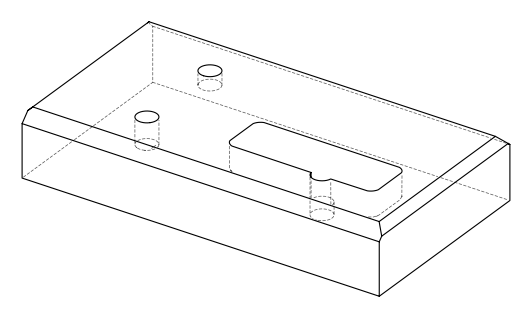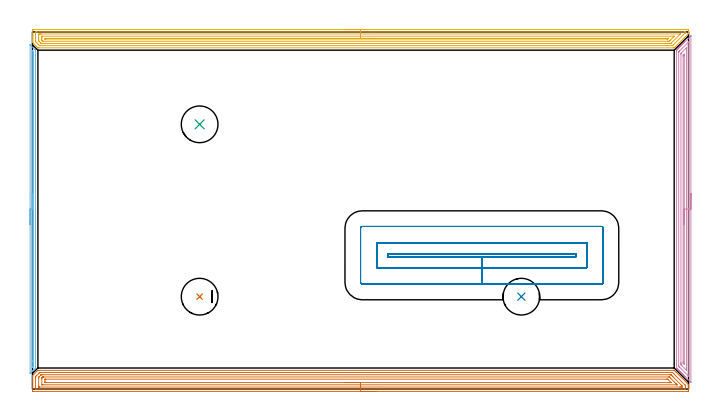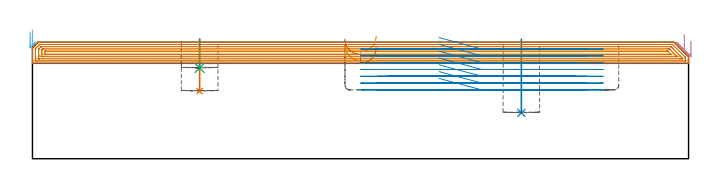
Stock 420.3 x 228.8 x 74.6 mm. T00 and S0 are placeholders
(PLAN: 8 operations, 2 tool changes, 58.7 min)
(1 INDEXABLE_INSERT_DRILL_BLIND_HOLE_FROM_SOLID | STEP1POCKET | NXT0302_018 | 0.13 min | 13442 mm3)
(2 INDEXABLE_INSERT_DRILL_BLIND_HOLE_FROM_SOLID_1 | STEP1POCKET_1 | NXT0302_018 | 0.19 min | 19464 mm3)
(3 INDEXABLE_INSERT_DRILL_BLIND_HOLE_FROM_SOLID_2 | STEP1POCKET_2 | NXT0302_018 | 0.08 min | 7027 mm3)
(4 AREA_MILL | FG_CHAMFER_SURFACE | UGT0205_001 | 7 min | 9678 mm3)
(5 AREA_MILL_1 | FG_CHAMFER_SURFACE_1 | UGT0205_001 | 16.82 min | 28406 mm3)
(6 AREA_MILL_2 | FG_CHAMFER_SURFACE_2 | UGT0205_001 | 3.47 min | 1289 mm3)
(7 AREA_MILL_3 | FG_CHAMFER_SURFACE_3 | UGT0205_001 | 16.95 min | 37831 mm3)
(8 MILL_RECTANGULAR_POCKET | POCKET_RECTANGULAR_STRAIGHT | UGT0201_095 | Follow Part, ap 5, ae 75% | 14.08 min | 292642 mm3)
(TOOL NXT0302_018 | Index. Insert Drill 23.5mm [880-D2350L25-03] | D23.5 PA176 FL71 Z2)
(TOOL UGT0205_001 | Chamfer Mill 20 x 3 x 45 deg. | D20 FL50 Z2)
(TOOL UGT0201_095 | End mill 20 mm | D20 R3 FL38 Z4)
(OP 1 INDEXABLE_INSERT_DRILL_BLIND_HOLE_FROM_SOLID)
G17 G21 G94 G90
T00 M6
G54
G17 G0 G90 X107.1 Y59.2 S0 M3
G43 Z84.6 H1
G94 G81 G98 Z43.3 F250. R76.6
G80
M5
M2
(OP 2 INDEXABLE_INSERT_DRILL_BLIND_HOLE_FROM_SOLID_1)
G17 G21 G94 G90
T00 M6
G54
G17 G0 G90 X313.2 Y59.2 S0 M3
G43 Z84.6 H1
G94 G81 G98 Z29.4 F250. R76.6
G80
M5
M2
(OP 3 INDEXABLE_INSERT_DRILL_BLIND_HOLE_FROM_SOLID_2)
G17 G21 G94 G90
T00 M6
G54
G17 G0 G90 X107.1 Y169.6 S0 M3
G43 Z84.6 H1
G94 G81 G98 Z58.1 F250. R76.6
G80
M5
M2
(OP 4 AREA_MILL)
G17 G21 G94 G90
T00 M6
G54
G17 G0 G90 X421.8 Y125.3 S1061 M3
G43 Z84.6 H0
Z75.4
G94 G1 Y125.262 Z74.528 F250.
Y125.148 Z73.663
Y124.959 Z72.812
Y124.697 Z71.98
Y124.363 Z71.174
Y123.96 Z70.4
Y123.492 Z69.664
Y122.96 Z68.972
Y122.371 Z68.329
Y121.728 Z67.74
Y121.036 Z67.208
Y120.3 Z66.74
Y119.526 Z66.337
Y118.72 Z66.003
Y117.888 Z65.741
Y117.037 Z65.552
Y116.172 Z65.438
Y115.3 Z65.4
Y4.529
X421.793 Y4.328 Z65.404
X421.792 Y4.319 Z65.405
X421.771 Y4.328 Z65.426
X421.313 Y4.787 Z65.887
X421.211 Y4.888 Z65.987
X421.176 Y4.923 Z66.023
X417.943 Y8.156 Z69.254
X417.899 Y8.2 Z69.3
X417.69 Y8.41 Z69.509
X417.646 Y8.453 Z69.552
X417.601 Y8.498 Z69.598
X417.394 Y8.706 Z69.805
X417.349 Y8.75 Z69.849
X417.303 Y8.796 Z69.896
X417.097 Y9.002 Z70.102
X417.051 Y9.047 Z70.146
X417.005 Y9.094 Z70.194
X416.801 Y9.299 Z70.398
X416.754 Y9.344 Z70.443
X416.707 Y9.392 Z70.492
X416.505 Y9.595 Z70.694
X416.457 Y9.641 Z70.74
X416.41 Y9.69 Z70.789
X416.208 Y9.891 Z70.991
X416.16 Y9.939 Z71.037
X416.112 Y9.988 Z71.087
X415.912 Y10.187 Z71.287
X415.863 Y10.236 Z71.334
X415.814 Y10.286 Z71.385
X415.616 Y10.484 Z71.583
X415.566 Y10.533 Z71.631
X415.516 Y10.584 Z71.683
X415.32 Y10.78 Z71.879
X415.269 Y10.83 Z71.928
X415.218 Y10.882 Z71.981
X415.023 Y11.076 Z72.176
X414.972 Y11.127 Z72.225
X414.92 Y11.18 Z72.279
X414.727 Y11.373 Z72.472
X414.675 Y11.424 Z72.522
X414.622 Y11.477 Z72.577
X414.431 Y11.669 Z72.768
X414.378 Y11.721 Z72.819
X414.324 Y11.775 Z72.875
X414.134 Y11.965 Z73.065
X414.08 Y12.018 Z73.116
X414.026 Y12.073 Z73.173
X413.838 Y12.261 Z73.361
X413.783 Y12.315 Z73.413
X413.728 Y12.371 Z73.471
X413.542 Y12.558 Z73.657
X413.486 Y12.612 Z73.71
X413.43 Y12.669 Z73.769
X413.246 Y12.854 Z73.953
X413.189 Y12.909 Z74.008
X413.132 Y12.967 Z74.066
X413.01 Y13.089 Z74.188
X412.728 Y13.372 Z74.469
X412.605 Y13.497 Z74.591
X412.6 Y13.861 Z74.6
Y216.739
X412.605 Y217.103 Z74.591
X412.726 Y217.228 Z74.471
X413.189 Y217.691 Z74.008
X413.246 Y217.746 Z73.953
X413.43 Y217.931 Z73.768
X413.486 Y217.988 Z73.71
X413.542 Y218.042 Z73.657
X413.728 Y218.229 Z73.471
X413.783 Y218.285 Z73.413
X413.838 Y218.339 Z73.361
X414.026 Y218.527 Z73.173
X414.08 Y218.582 Z73.116
X414.134 Y218.635 Z73.065
X414.324 Y218.825 Z72.875
X414.378 Y218.879 Z72.819
X414.431 Y218.931 Z72.768
X414.622 Y219.123 Z72.577
X414.675 Y219.176 Z72.522
X414.727 Y219.228 Z72.472
X414.92 Y219.421 Z72.279
X414.972 Y219.473 Z72.225
X415.023 Y219.524 Z72.176
X415.218 Y219.718 Z71.981
X415.269 Y219.77 Z71.928
X415.32 Y219.82 Z71.879
X415.516 Y220.016 Z71.683
X415.566 Y220.067 Z71.631
X415.616 Y220.116 Z71.583
X415.814 Y220.314 Z71.385
X415.863 Y220.364 Z71.334
X415.912 Y220.413 Z71.287
X416.112 Y220.612 Z71.087
X416.16 Y220.662 Z71.037
X416.208 Y220.709 Z70.991
X416.41 Y220.91 Z70.789
X416.457 Y220.959 Z70.74
X416.505 Y221.005 Z70.694
X416.707 Y221.208 Z70.492
X416.754 Y221.256 Z70.443
X416.801 Y221.302 Z70.398
X417.005 Y221.506 Z70.194
X417.051 Y221.553 Z70.146
X417.097 Y221.598 Z70.102
X417.303 Y221.804 Z69.896
X417.349 Y221.85 Z69.849
X417.394 Y221.894 Z69.805
X417.601 Y222.102 Z69.598
X417.646 Y222.147 Z69.552
X417.69 Y222.19 Z69.509
X417.899 Y222.4 Z69.3
X417.943 Y222.444 Z69.254
X421.211 Y225.712 Z65.987
X421.313 Y225.813 Z65.887
X421.474 Y225.975 Z65.725
X421.656 Y226.158 Z65.541
X421.775 Y226.273 Z65.422
X421.794 Y226.283 Z65.403
X421.799 Y226.273 Z65.399
X421.8 Y226.071 Z65.4
Y115.3
X420.386 Z66.814
Y8.432
X420.384 Y8.365 Z66.816
X420.379 Y8.233 Z66.821
X420.375 Y8.184 Z66.825
X420.36 Y8.197 Z66.84
X420.32 Y8.233 Z66.88
X420.051 Y8.498 Z67.149
X414.69 Y13.861 Z72.51
X414.08 Y14.481 Z73.12
X414.021 Y14.56 Z73.179
X414.016 Y14.688 Z73.184
X414.015 Y14.755 Z73.185
Y215.846
X414.016 Y215.91 Z73.184
X414.021 Y215.977 Z73.179
X414.03 Y216.068 Z73.17
X414.08 Y216.124 Z73.12
X414.385 Y216.434 Z72.815
X414.689 Y216.739 Z72.511
X420.186 Y222.236 Z67.014
X420.32 Y222.368 Z66.88
X420.366 Y222.409 Z66.834
X420.375 Y222.416 Z66.825
X420.379 Y222.388 Z66.821
X420.383 Y222.301 Z66.817
X420.385 Y222.168 Z66.815
X420.386 Y222.102 Z66.814
Y115.3
X418.972 Z68.228
X418.971 Y12.967 Z68.229
X418.97 Y12.533 Z68.23
X418.966 Y12.073 Z68.234
X418.965 Y12.049 Z68.235
X418.932 Y12.073 Z68.268
X418.537 Y12.464 Z68.663
X416.245 Y14.755 Z70.955
X415.863 Y15.138 Z71.337
X415.61 Y15.397 Z71.59
X415.484 Y15.528 Z71.716
X415.435 Y15.591 Z71.765
X415.434 Y15.648 Z71.766
X415.43 Y16.082 Z71.77
X415.429 Y16.542 Z71.771
X415.428 Y16.978 Z71.772
X415.429 Y214.493 Z71.771
X415.432 Y214.952 Z71.768
X415.435 Y215.005 Z71.765
X415.438 Y215.027 Z71.762
X415.457 Y215.049 Z71.743
X415.523 Y215.121 Z71.677
X415.608 Y215.208 Z71.592
X415.863 Y215.464 Z71.337
X418.537 Y218.138 Z68.663
X418.926 Y218.527 Z68.274
X418.942 Y218.541 Z68.258
X418.952 Y218.547 Z68.248
X418.963 Y218.552 Z68.237
X418.966 Y218.543 Z68.234
X418.968 Y218.527 Z68.232
X418.971 Y218.277 Z68.229
Y218.091
X418.972 Y115.3 Z68.228
X417.557 Z69.643
Y16.542
X417.556 Y16.19 Z69.644
X417.553 Y16.015 Z69.647
X417.551 Y15.929 Z69.649
X417.546 Y15.914 Z69.654
X417.516 Y15.943 Z69.684
X416.909 Y16.542 Z70.291
X416.861 Y16.597 Z70.339
X416.85 Y16.612 Z70.35
X416.848 Y16.631 Z70.352
X416.843 Y17.347 Z70.357
Y17.436
Y213.253
X416.847 Y213.965 Z70.353
X416.85 Y213.988 Z70.35
X416.861 Y214.003 Z70.339
X416.909 Y214.058 Z70.291
X417.12 Y214.267 Z70.08
X417.282 Y214.423 Z69.918
X417.55 Y214.677 Z69.65
X417.557 Y214.147 Z69.643
Y214.058
Y115.3
Y114.428 Z69.681
Y113.564 Z69.795
Y112.712 Z69.983
Y111.88 Z70.246
Y111.074 Z70.58
Y110.3 Z70.982
Y109.564 Z71.451
Y108.872 Z71.982
Y108.229 Z72.572
Y107.64 Z73.215
Y107.109 Z73.907
Y106.64 Z74.643
Y106.237 Z75.416
Y105.903 Z76.222
Y105.641 Z77.054
Y105.452 Z77.906
Y105.338 Z78.771
Y105.3 Z79.643
G0 Z84.6
M5
M2
(OP 5 AREA_MILL_1)
G17 G21 G94 G90
T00 M6
G54
G17 G0 G90 X200.15 Y230.3 S1061 M3
G43 Z84.6 H0
Z72.9
G94 G1 X200.188 Z72.028 F250.
X200.302 Z71.164
X200.491 Z70.312
X200.753 Z69.48
X201.087 Z68.674
X201.49 Z67.9
X201.958 Z67.164
X202.49 Z66.472
X203.079 Z65.829
X203.722 Z65.24
X204.414 Z64.709
X205.15 Z64.24
X205.924 Z63.837
X206.73 Z63.503
X207.562 Z63.241
X208.414 Z63.052
X209.278 Z62.938
X210.15 Z62.9
X419.68
X419.861 Y230.299 Z62.901
X420.298 Y230.291 Z62.905
X420.3 Y230.116 Z63.081
Y228.885 Z64.31
Y227.799 Z65.399
X420.276 Y227.776 Z65.424
X420.056 Y227.554 Z65.642
X419.68 Y227.179 Z66.02
X411.628 Y219.128 Z74.072
X411.23 Y218.729 Z74.468
X411.103 Y218.605 Z74.591
X410.744 Y218.6 Z74.6
X4.194
X3.505 Y218.603 Z74.588
X3.425 Y218.673 Z74.523
X0.174 Y221.925 Z71.273
X0.039 Y222.057 Z71.133
X0.01 Y222.097 Z71.093
X0. Y222.133 Z71.056
Y222.528 Z70.672
Y222.874 Z70.326
Y223.563 Z69.632
Y224.795 Z68.402
Y225.337 Z67.858
Y225.953 Z67.243
X0.001 Y230.044 Z63.153
X0.01 Y230.292 Z62.906
X0.258 Y230.299 Z62.899
X210.15 Y230.3 Z62.9
Y228.886 Z64.314
X417.892
X418.29 Y228.885 Z64.315
X418.292 Y228.488 Z64.712
X418.283 Y228.245 Z64.955
X418.046 Y227.998 Z65.202
X417.97 Y227.921 Z65.279
X410.744 Y220.694 Z72.506
X410.401 Y220.356 Z72.844
X410.054 Y220.015 Z73.185
X409.852 Y220.014 Z73.186
X5.089
X4.547 Y220.015 Z73.185
X4.195 Y220.359 Z72.841
X3.648 Y220.902 Z72.298
X3.301 Y221.249 Z71.951
X2.761 Y221.789 Z71.411
X2.407 Y222.143 Z71.057
X2.145 Y222.413 Z70.787
X2.016 Y222.546 Z70.654
X2.01 Y222.676 Z70.524
X2.002 Y223.078 Z70.122
X2.001 Y223.563 Z69.637
X2. Y223.967 Z69.233
Y227.515 Z65.685
X2.001 Y227.998 Z65.202
X2.003 Y228.4 Z64.8
X2.01 Y228.885 Z64.315
X2.406 Y228.886 Z64.314
X210.15
Y227.472 Z65.728
X414.849 Y227.471 Z65.729
X414.934 Y227.47 Z65.73
X415.028 Y227.467 Z65.733
X415.049 Y227.465 Z65.735
X415.048 Y227.459 Z65.741
X415.024 Y227.428 Z65.772
X414.992 Y227.392 Z65.808
X414.961 Y227.36 Z65.84
X409.174 Y221.574 Z71.626
X409.1 Y221.503 Z71.697
X409.038 Y221.448 Z71.752
X409.021 Y221.435 Z71.765
X409.002 Y221.433 Z71.767
X408.957 Y221.431 Z71.769
X408.427 Y221.429 Z71.771
X408.064 Y221.428 Z71.772
X6.345 Y221.429 Z71.771
X5.982 Y221.431 Z71.769
X5.619 Y221.435 Z71.765
X5.575 Y221.436 Z71.764
X5.551 Y221.456 Z71.744
X5.5 Y221.502 Z71.698
X5.402 Y221.598 Z71.602
X5.21 Y221.789 Z71.411
X4.195 Y222.807 Z70.393
X4.014 Y222.997 Z70.203
X4.005 Y223.37 Z69.83
X4.002 Y223.563 Z69.637
X4. Y223.756 Z69.444
Y224.45 Z68.75
Y225.337 Z67.863
Y226.417 Z66.783
X4.004 Y227.111 Z66.089
X4.007 Y227.297 Z65.903
X4.022 Y227.464 Z65.736
X4.195 Y227.467 Z65.733
X4.726 Y227.47 Z65.73
X5.088 Y227.471 Z65.729
X5.618 Y227.472 Z65.728
X210.15
Y226.057 Z67.143
X410.744
X410.915 Y226.055 Z67.145
X411.169 Y226.051 Z67.149
X411.055 Y225.916 Z67.284
X410.891 Y225.745 Z67.455
X410.744 Y225.594 Z67.606
X408.714 Y223.563 Z69.637
X408.389 Y223.241 Z69.959
X408.064 Y222.923 Z70.277
X407.975 Y222.85 Z70.35
X407.891 Y222.848 Z70.352
X407.17 Y222.843 Z70.357
X407.002
X6.875
X6.706 Y222.844 Z70.356
X6.633 Y222.847 Z70.353
X6.618 Y222.849 Z70.351
X6.575 Y222.886 Z70.314
X6.492 Y222.963 Z70.237
X6.376 Y223.081 Z70.119
X6.321 Y223.14 Z70.06
X6.006 Y223.539 Z69.661
X6.004 Y223.563 Z69.637
X6. Y224.432 Z68.768
Y225.319 Z67.881
X6.001 Y225.771 Z67.429
X6.003 Y225.988 Z67.212
X6.006 Y226.042 Z67.158
X6.01 Y226.05 Z67.15
X6.017 Y226.053 Z67.147
X6.046 Y226.055 Z67.145
X6.15 Y226.057 Z67.143
X210.15
Y224.643 Z68.557
X407.07
X407.17 Y224.642 Z68.558
X407.286 Y224.639 Z68.561
X407.322 Y224.637 Z68.563
X407.325 Y224.635 Z68.565
X407.312 Y224.618 Z68.582
X407.275 Y224.575 Z68.625
X407.248 Y224.547 Z68.653
X407.152 Y224.45 Z68.75
X406.972 Y224.28 Z68.92
X406.956 Y224.266 Z68.934
X406.899 Y224.263 Z68.937
X406.796 Y224.259 Z68.941
X406.666 Y224.257 Z68.943
X406.471
X8.662 Y224.258 Z68.942
X8.468 Y224.259 Z68.941
X8.079 Y224.264 Z68.936
X8.009 Y224.272 Z68.928
X8.006 Y224.299 Z68.901
X8.003 Y224.356 Z68.844
Y224.45 Z68.75
X8.008 Y224.614 Z68.586
X8.009 Y224.629 Z68.571
X8.041 Y224.636 Z68.564
X8.143 Y224.64 Z68.56
X8.273 Y224.642 Z68.558
X8.468 Y224.643 Z68.557
X8.662
X210.15
X211.022 Z68.595
X211.886 Z68.709
X212.738 Z68.898
X213.57 Z69.16
X214.376 Z69.494
X215.15 Z69.897
X215.886 Z70.365
X216.578 Z70.896
X217.221 Z71.486
X217.81 Z72.129
X218.342 Z72.821
X218.81 Z73.557
X219.213 Z74.331
X219.547 Z75.137
X219.809 Z75.969
X219.998 Z76.82
X220.112 Z77.685
X220.15 Z78.557
G0 Z84.6
M5
M2
(OP 6 AREA_MILL_2)
G17 G21 G94 G90
T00 M6
G54
G17 G0 G90 X-1.5 Y105.3 S1061 M3
G43 Z84.6 H0
Z81.1
G94 G1 Y105.338 Z80.228 F250.
Y105.452 Z79.363
Y105.641 Z78.512
Y105.903 Z77.68
Y106.237 Z76.874
Y106.64 Z76.1
Y107.109 Z75.364
Y107.64 Z74.672
Y108.229 Z74.029
Y108.872 Z73.44
Y109.564 Z72.908
Y110.3 Z72.44
Y111.074 Z72.037
Y111.88 Z71.703
Y112.712 Z71.441
Y113.564 Z71.252
Y114.428 Z71.138
Y115.3 Z71.1
Y220.593
X-1.498 Y220.595 Z71.102
X-1.48 Y220.58 Z71.12
X-1.07 Y220.171 Z71.527
X1.57 Y217.531 Z74.168
X1.761 Y217.339 Z74.361
X1.799 Y217.301 Z74.399
X1.996 Y217.095 Z74.589
X2. Y216.448 Z74.6
Y14.152
X1.996 Y13.505 Z74.589
X1.799 Y13.299 Z74.398
X0.871 Y12.37 Z73.469
X0.343 Y11.842 Z72.942
X0.103 Y11.602 Z72.7
X-0.02 Y11.479 Z72.577
X-0.515 Y10.984 Z72.084
X-0.777 Y10.721 Z71.819
X-0.911 Y10.588 Z71.686
X-1.358 Y10.142 Z71.241
X-1.493 Y10.019 Z71.106
X-1.5 Y10.152 Z71.1
Y115.3
X-0.086 Z72.514
X-0.085 Y216.342 Z72.515
X-0.084 Y216.448 Z72.516
X-0.079 Y216.691 Z72.521
X-0.001 Y216.639 Z72.599
X0.199 Y216.448 Z72.799
X0.447 Y216.202 Z73.047
X0.513 Y216.134 Z73.113
X0.565 Y216.078 Z73.165
X0.578 Y216.06 Z73.178
X0.581 Y216.044 Z73.181
X0.583 Y216.002 Z73.183
X0.586 Y215.662 Z73.186
Y215.557
X0.585 Y15.043 Z73.185
Y14.967
X0.579 Y14.613 Z73.179
X0.571 Y14.532 Z73.171
X0.52 Y14.476 Z73.12
X0.446 Y14.399 Z73.046
X0.202 Y14.152 Z72.802
X0.075 Y14.025 Z72.675
X0.004 Y13.956 Z72.604
X-0.065 Y13.892 Z72.535
X-0.073 Y13.886 Z72.527
X-0.079 Y13.913 Z72.521
X-0.084 Y14.044 Z72.516
X-0.085 Y14.152 Z72.515
X-0.086 Y18.074 Z72.514
Y115.3
Y116.172 Z72.552
Y117.037 Z72.666
Y117.888 Z72.855
Y118.72 Z73.117
Y119.526 Z73.451
Y120.3 Z73.854
Y121.036 Z74.323
Y121.728 Z74.854
Y122.371 Z75.443
Y122.96 Z76.086
Y123.492 Z76.778
Y123.96 Z77.514
Y124.363 Z78.288
Y124.697 Z79.094
Y124.959 Z79.926
Y125.148 Z80.778
Y125.262 Z81.643
Y125.3 Z82.514
G0 Z84.6
M5
M2
(OP 7 AREA_MILL_3)
G17 G21 G94 G90
T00 M6
G54
G17 G0 G90 X220.15 Y-1.5 S1061 M3
G43 Z84.6 H0
Z71.1
G94 G1 X220.112 Z70.228 F250.
X219.998 Z69.364
X219.809 Z68.512
X219.547 Z67.68
X219.213 Z66.874
X218.81 Z66.1
X218.342 Z65.364
X217.81 Z64.672
X217.221 Z64.029
X216.578 Z63.44
X215.886 Z62.908
X215.15 Z62.44
X214.376 Z62.037
X213.57 Z61.703
X212.738 Z61.441
X211.886 Z61.252
X211.022 Z61.138
X210.15 Z61.1
X0.62
X0.264 Y-1.496 Z61.102
X0.01 Y-1.492 Z61.106
X0. Y-1.234 Z61.363
Y5.25 Z67.845
Y6.68 Z69.277
Y7.025 Z69.62
Y7.715 Z70.314
Y8.406 Z71.005
X0.001 Y8.457 Z71.055
X0.01 Y8.499 Z71.096
X0.047 Y8.548 Z71.145
X3.419 Y11.919 Z74.516
X3.505 Y11.997 Z74.588
X4.194 Y12. Z74.6
X410.744
X411.107 Y11.999 Z74.586
X411.193 Y11.907 Z74.507
X420.217 Y2.883 Z65.482
X420.275 Y2.823 Z65.422
X420.299 Y2.791 Z65.388
X420.3 Y2.587 Z65.186
Y2.514 Z65.113
Y1.7 Z64.294
Y0.467 Z63.064
Y-0.075 Z62.519
Y-0.692 Z61.903
X420.298 Y-0.963 Z61.632
X420.292 Y-1.491 Z61.105
X420.214 Y-1.494 Z61.103
X419.68 Y-1.5 Z61.1
X210.15
Y-0.086 Z62.514
X2.407 Y-0.085 Z62.515
X2.01 Y-0.075 Z62.525
X2.002 Y0.327 Z62.927
X2.001 Y0.812 Z63.412
X2. Y1.217 Z63.817
X2.001 Y7.429 Z70.029
X2.006 Y7.913 Z70.513
X2.01 Y8.013 Z70.613
X2.02 Y8.058 Z70.658
X2.048 Y8.091 Z70.691
X2.135 Y8.183 Z70.783
X2.407 Y8.458 Z71.058
X3.915 Y9.965 Z72.565
X4.194 Y10.244 Z72.844
X4.363 Y10.408 Z73.008
X4.537 Y10.575 Z73.175
X5.078 Y10.586 Z73.186
X5.088
X409.851 Y10.585 Z73.185
X410.063 Y10.575 Z73.175
X410.744 Y9.905 Z72.505
X417.893 Y2.757 Z65.357
X418.059 Y2.587 Z65.187
X418.223 Y2.415 Z65.015
X418.29 Y2.332 Z64.932
X418.294 Y2.284 Z64.884
X418.299 Y2.184 Z64.784
Y0.812 Z63.412
X418.298 Y0.41 Z63.01
X418.29 Y-0.075 Z62.525
X417.903 Y-0.086 Z62.514
X417.893
X210.15
Y1.328 Z63.928
X4.568 Y1.329 Z63.929
X4.194 Y1.33 Z63.93
X4.07 Y1.332 Z63.932
X4.026 Y1.334 Z63.934
X4.01 Y1.337 Z63.937
X4.007 Y1.378 Z63.978
X4.003 Y1.507 Z64.107
X4.001 Y1.7 Z64.3
X4. Y1.893 Z64.493
X4.001 Y7.218 Z69.818
X4.005 Y7.411 Z70.011
X4.01 Y7.54 Z70.14
X4.02 Y7.609 Z70.209
X4.046 Y7.638 Z70.238
X4.194 Y7.795 Z70.395
X5.199 Y8.8 Z71.4
X5.462 Y9.058 Z71.658
X5.539 Y9.131 Z71.731
X5.569 Y9.158 Z71.758
X5.614 Y9.165 Z71.765
X5.981 Y9.168 Z71.768
X6.502 Y9.171 Z71.771
X408.064
X408.585 Y9.17 Z71.77
X408.957 Y9.166 Z71.766
X409.007 Y9.165 Z71.765
X409.061 Y9.127 Z71.727
X409.175 Y9.019 Z71.619
X409.398 Y8.8 Z71.4
X409.851 Y8.35 Z70.95
X410.288 Y7.913 Z70.513
X415.612 Y2.587 Z65.187
X416.106 Y2.088 Z64.688
X416.29 Y1.891 Z64.491
X416.294 Y1.7 Z64.3
Y1.513 Z64.113
X416.283 Y1.335 Z63.935
X416.106 Y1.333 Z63.933
X415.585 Y1.33 Z63.93
X415.212 Y1.329 Z63.929
X414.692 Y1.328 Z63.928
X210.15
Y2.743 Z65.343
X6.718
X6.096 Y2.746 Z65.346
X6.025 Y2.749 Z65.349
X6.01 Y2.751 Z65.351
X6.007 Y2.771 Z65.371
X6.004 Y2.824 Z65.424
X6.001 Y3.034 Z65.634
Y7.006 Z69.606
X6.002 Y7.025 Z69.625
X6.01 Y7.132 Z69.732
X6.081 Y7.221 Z69.821
X6.211 Y7.355 Z69.955
X6.375 Y7.522 Z70.122
X6.545 Y7.688 Z70.288
X6.606 Y7.745 Z70.345
X6.691 Y7.75 Z70.35
X6.875 Y7.755 Z70.355
X7.032 Y7.756 Z70.356
X407.695 Y7.757 Z70.357
X407.88 Y7.755 Z70.355
X407.971 Y7.752 Z70.352
X407.989 Y7.75 Z70.35
X408.015 Y7.729 Z70.329
X408.064 Y7.686 Z70.286
X408.726 Y7.025 Z69.625
X411.389 Y4.362 Z66.962
X412.276 Y3.475 Z66.075
X412.531 Y3.218 Z65.818
X412.95 Y2.789 Z65.389
X412.987 Y2.749 Z65.349
X412.937 Y2.747 Z65.347
X412.802 Y2.745 Z65.345
X412.531 Y2.743 Z65.343
X412.375
X210.15
Y4.157 Z66.757
X8.662
X8.455 Y4.159 Z66.759
X8.042 Y4.164 Z66.764
X8.009 Y4.167 Z66.767
X8.006 Y4.179 Z66.779
X8.003 Y4.211 Z66.811
X8.001 Y4.269 Z66.869
X8. Y4.362 Z66.962
Y5.02 Z67.62
X8.001 Y5.907 Z68.507
X8.003 Y6.138 Z68.738
X8.008 Y6.302 Z68.902
X8.01 Y6.336 Z68.936
X8.111 Y6.339 Z68.939
X8.248 Y6.341 Z68.941
X8.455 Y6.343 Z68.943
X8.662
X406.277
X406.484 Y6.342 Z68.942
X406.897 Y6.338 Z68.938
X406.949 Y6.336 Z68.936
X406.965 Y6.326 Z68.926
X406.996 Y6.301 Z68.901
X407.053 Y6.247 Z68.847
X408.957 Y4.344 Z66.944
X409.125 Y4.165 Z66.765
X409.083 Y4.159 Z66.759
X409.065 Y4.158 Z66.758
X408.957
X408.271 Y4.157 Z66.757
X210.15
X209.278 Z66.795
X208.414 Z66.909
X207.562 Z67.098
X206.73 Z67.36
X205.924 Z67.694
X205.15 Z68.097
X204.414 Z68.565
X203.722 Z69.096
X203.079 Z69.686
X202.49 Z70.329
X201.958 Z71.021
X201.49 Z71.757
X201.087 Z72.531
X200.753 Z73.337
X200.491 Z74.169
X200.302 Z75.02
X200.188 Z75.885
X200.15 Z76.757
G0 Z84.6
M5
M2
(OP 8 MILL_RECTANGULAR_POCKET)
G17 G21 G94 G90
T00 M6
G54
G17 G0 G90 X260.443 Y84.7 S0 M3
G43 Z84.6 H0
Z77.6
G94 G1 X287.9 Z70.243 F250.
X301.624 F500.
X348.1
Y86.7
X227.7
Y84.7
X287.9
Y77.7
X301.624
X355.1
Y93.7
X220.7
Y77.7
X287.9
Y67.2
X364.4
G3 X365.6 Y68.4 R1.2
G1 Y103.
G3 X364.4 Y104.2 R1.2
G1 X211.4
G3 X210.2 Y103. R1.2
G1 Y68.4
G3 X211.4 Y67.2 R1.2
G1 X287.9
X288.9
G0 X260.443 Y84.7 Z73.243
G1 X287.9 Z65.886 F250.
X301.621 F500.
X348.1
Y86.7
X227.7
Y84.7
X287.9
Y77.7
X355.1
Y93.7
X220.7
Y77.7
X287.9
Y67.2
X364.4
G3 X365.6 Y68.4 R1.2
G1 Y103.
G3 X364.4 Y104.2 R1.2
G1 X211.4
G3 X210.2 Y103. R1.2
G1 Y68.4
G3 X211.4 Y67.2 R1.2
G1 X287.9
X288.9
G0 X260.443 Y84.7 Z68.886
G1 X287.9 Z61.529 F250.
X301.621 F500.
X348.1
Y86.7
X227.7
Y84.7
X287.9
Y77.7
X355.1
Y93.7
X220.7
Y77.7
X287.9
Y67.2
X364.4
G3 X365.6 Y68.4 R1.2
G1 Y103.
G3 X364.4 Y104.2 R1.2
G1 X211.4
G3 X210.2 Y103. R1.2
G1 Y68.4
G3 X211.4 Y67.2 R1.2
G1 X287.9
X288.9
G0 X260.443 Y84.7 Z64.529
G1 X287.9 Z57.171 F250.
X301.621 F500.
X348.1
Y86.7
X227.7
Y84.7
X287.9
Y77.7
X355.1
Y93.7
X220.7
Y77.7
X287.9
Y67.2
X364.4
G3 X365.6 Y68.4 R1.2
G1 Y103.
G3 X364.4 Y104.2 R1.2
G1 X211.4
G3 X210.2 Y103. R1.2
G1 Y68.4
G3 X211.4 Y67.2 R1.2
G1 X287.9
X288.9
G0 X260.443 Y84.7 Z60.171
G1 X287.9 Z52.814 F250.
X301.621 F500.
X348.1
Y86.7
X227.7
Y84.7
X287.9
Y77.7
X355.1
Y93.7
X220.7
Y77.7
X287.9
Y67.2
X364.4
G3 X365.6 Y68.4 R1.2
G1 Y103.
G3 X364.4 Y104.2 R1.2
G1 X211.4
G3 X210.2 Y103. R1.2
G1 Y68.4
G3 X211.4 Y67.2 R1.2
G1 X287.9
X288.9
G0 X260.443 Y84.7 Z55.814
G1 X287.9 Z48.457 F250.
X301.621 F500.
X348.1
Y86.7
X227.7
Y84.7
X287.9
Y77.7
X355.1
Y93.7
X220.7
Y77.7
X287.9
Y67.2
X364.4
G3 X365.6 Y68.4 R1.2
G1 Y103.
G3 X364.4 Y104.2 R1.2
G1 X211.4
G3 X210.2 Y103. R1.2
G1 Y68.4
G3 X211.4 Y67.2 R1.2
G1 X287.9
X288.9
G0 X260.443 Y84.7 Z51.457
G1 X287.9 Z44.1 F250.
X301.621 F500.
X348.1
Y86.7
X227.7
Y84.7
X287.9
Y77.7
X355.1
Y93.7
X220.7
Y77.7
X287.9
Y67.2
X364.4
G3 X365.6 Y68.4 R1.2
G1 Y103.
G3 X364.4 Y104.2 R1.2
G1 X211.4
G3 X210.2 Y103. R1.2
G1 Y68.4
G3 X211.4 Y67.2 R1.2
G1 X287.9
X288.9
G0 Z84.6
M5
M2
